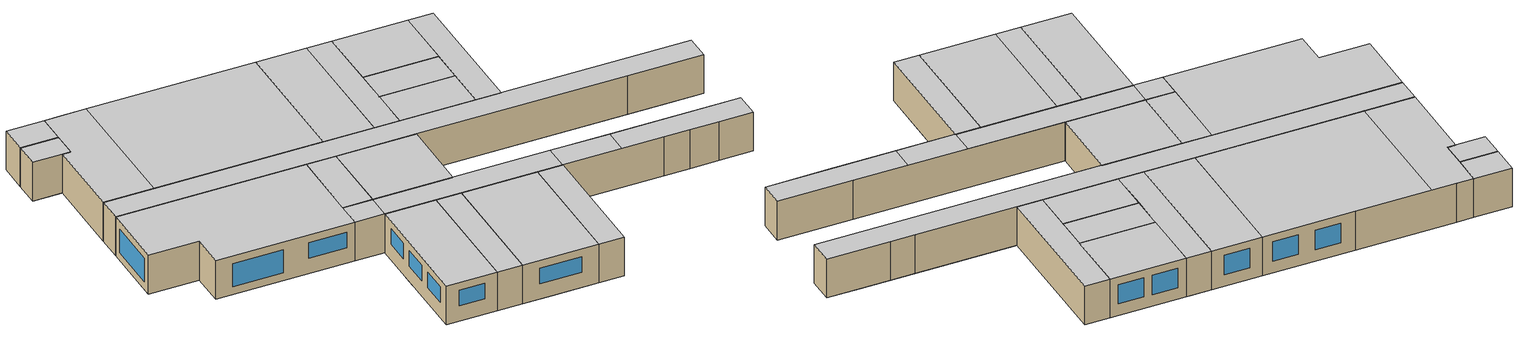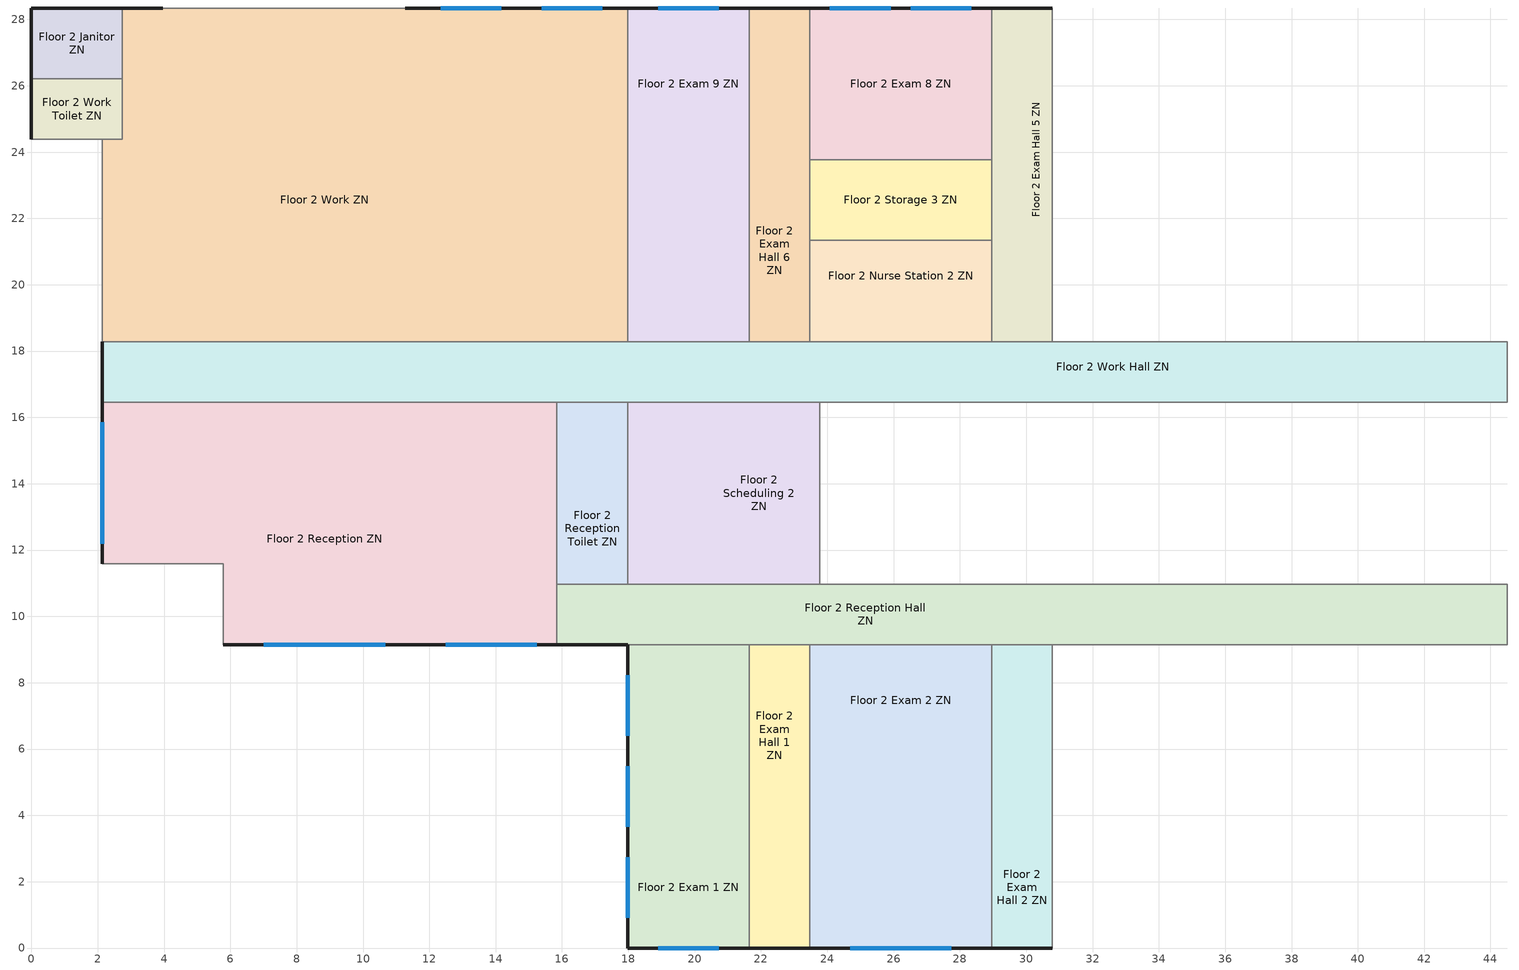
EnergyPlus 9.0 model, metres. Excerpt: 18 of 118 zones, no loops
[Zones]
Floor 2 Exam 1 ZN
 floor to Floor 1 Pre-Op Toilet ZN (Typical Interior Floor): 20.73,5.49 20.73,3.66 17.98,3.66 17.98,5.49 z3.05
 floor to Floor 1 Step Down ZN (Typical Interior Floor): 21.64,3.66 21.64,0 17.98,0 17.98,3.66 z3.05
 floor to Floor 1 Vestibule ZN (Typical Interior Floor): 20.73,7.92 20.73,5.49 17.98,5.49 17.98,7.92 z3.05
 floor to Floor 1 Pre-Op Hall ZN (Typical Interior Floor): 21.64,9.14 21.64,3.66 20.73,3.66 20.73,9.14 z3.05
 floor to Floor 1 Pre-Op Room 1 ZN (Typical Interior Floor): 20.73,9.14 20.73,7.92 17.98,7.92 17.98,9.14 z3.05
 wall outside (Typical Insulated Steel Framed Exterior Wall R-8.06): 17.98,9.14 17.98,0 21.64,0 z3.05:6.1
 wall to Floor 2 Reception Hall ZN (Typical Interior Wall): 21.64,9.14 17.98,9.14 z3.05:6.1
 wall to Floor 2 Exam Hall 1 ZN (Typical Interior Wall): 21.64,0 21.64,9.14 z3.05:6.1
 window (U 0.72 SHGC 0.25 Sgl Ref-B-M Tint 6mm): 17.98,2.74 17.98,0.91 / 17.98,8.23 17.98,6.4 / 17.98,5.49 17.98,3.66 / 18.9,0 20.73,0 z4.27:5.49
 ceiling to Floor 3 Undeveloped 1 ZN (Typical Interior Ceiling): 21.64,0 21.64,9.14 17.98,9.14 17.98,0 z6.1
Floor 2 Exam 2 ZN
 floor to Floor 1 Recovery Room ZN (Typical Interior Floor): 28.96,3.66 28.96,0 25.6,0 25.6,3.66 z3.05
 floor to Floor 1 Nurse Station ZN (Typical Interior Floor): 28.96,8.84 28.96,6.1 23.47,6.1 23.47,8.84 z3.05
 floor to Floor 1 Step Down ZN (Typical Interior Floor): 25.6,3.66 25.6,0 23.47,0 23.47,3.66 z3.05
 floor to Floor 1 Nurse Hall ZN (Typical Interior Floor): 28.96,6.1 28.96,3.66 23.47,3.66 23.47,6.1 z3.05
 floor to Floor 1 Nourishment ZN (Typical Interior Floor): 28.96,9.14 28.96,8.84 27.13,8.84 27.13,9.14 z3.05
 floor to Floor 1 Pre-Op Room 2 ZN (Typical Interior Floor): 27.13,9.14 27.13,8.84 23.47,8.84 23.47,9.14 z3.05
 wall outside (Typical Insulated Steel Framed Exterior Wall R-8.06): 23.47,0 28.96,0 z3.05:6.1
 wall to Floor 2 Exam Hall 2 ZN (Typical Interior Wall): 28.96,0 28.96,9.14 z3.05:6.1
 wall to Floor 2 Exam Hall 1 ZN (Typical Interior Wall): 23.47,9.14 23.47,0 z3.05:6.1
 wall to Floor 2 Reception Hall ZN (Typical Interior Wall): 28.96,9.14 23.47,9.14 z3.05:6.1
 window (U 0.72 SHGC 0.25 Sgl Ref-B-M Tint 6mm): 24.69,0 27.74,0 z4.27:5.49
 ceiling to Floor 3 Undeveloped 1 ZN (Typical Interior Ceiling): 28.96,0 28.96,9.14 23.47,9.14 23.47,0 z6.1
Floor 2 Exam 8 ZN
 floor to Floor 1 Locker Room ZN (Typical Interior Floor): 28.96,28.35 28.96,23.77 23.47,23.77 23.47,28.35 z3.05
 wall outside (Typical Insulated Steel Framed Exterior Wall R-8.06): 28.96,28.35 23.47,28.35 z3.05:6.1
 wall to Floor 2 Exam Hall 6 ZN (Typical Interior Wall): 23.47,28.35 23.47,23.77 z3.05:6.1
 wall to Floor 2 Storage 3 ZN (Typical Interior Wall): 23.47,23.77 28.96,23.77 z3.05:6.1
 wall to Floor 2 Exam Hall 5 ZN (Typical Interior Wall): 28.96,23.77 28.96,28.35 z3.05:6.1
 window (U 0.72 SHGC 0.25 Sgl Ref-B-M Tint 6mm): 25.91,28.35 24.08,28.35 / 28.35,28.35 26.52,28.35 z3.96:5.49
 ceiling to Floor 3 Office ZN (Typical Interior Ceiling): 28.96,23.77 28.96,28.35 23.47,28.35 23.47,23.77 z6.1
Floor 2 Exam 9 ZN
 floor to Floor 1 Procedure Room ZN (Typical Interior Floor): 21.64,28.35 21.64,23.77 17.98,23.77 17.98,28.35 z3.05
 floor to Floor 1 Office ZN (Typical Interior Floor): 20.73,23.77 20.73,18.29 17.98,18.29 17.98,23.77 z3.05
 floor to Floor 1 Pre-Op Hall ZN (Typical Interior Floor): 21.64,23.77 21.64,18.29 20.73,18.29 20.73,23.77 z3.05
 wall outside (Typical Insulated Steel Framed Exterior Wall R-8.06): 21.64,28.35 17.98,28.35 z3.05:6.1
 wall to Floor 2 Work ZN (Typical Interior Wall): 17.98,28.35 17.98,18.29 z3.05:6.1
 wall to Floor 2 Exam Hall 6 ZN (Typical Interior Wall): 21.64,18.29 21.64,28.35 z3.05:6.1
 wall to Floor 2 Work Hall ZN (Typical Interior Wall): 17.98,18.29 21.64,18.29 z3.05:6.1
 window (U 0.72 SHGC 0.25 Sgl Ref-B-M Tint 6mm): 20.73,28.35 18.9,28.35 z3.96:5.49
 ceiling to Floor 3 Office ZN (Typical Interior Ceiling): 21.64,18.29 21.64,28.35 17.98,28.35 17.98,18.29 z6.1
Floor 2 Exam Hall 1 ZN
 floor to Floor 1 Step Down ZN (Typical Interior Floor): 23.47,3.66 23.47,0 21.64,0 21.64,3.66 z3.05
 floor to Floor 1 Nurse Station ZN (Typical Interior Floor): 23.47,8.84 23.47,6.1 23.16,6.1 23.16,8.84 z3.05
 floor to Floor 1 Nurse Hall ZN (Typical Interior Floor): 23.47,6.1 23.47,3.66 23.16,3.66 23.16,6.1 z3.05
 floor to Floor 1 Pre-Op Room 2 ZN (Typical Interior Floor): 23.47,9.14 23.47,8.84 23.16,8.84 23.16,9.14 z3.05
 floor to Floor 1 Pre-Op Hall ZN (Typical Interior Floor): 23.16,9.14 23.16,3.66 21.64,3.66 21.64,9.14 z3.05
 wall outside (Typical Insulated Steel Framed Exterior Wall R-8.06): 21.64,0 23.47,0 z3.05:6.1
 wall to Floor 2 Reception Hall ZN (Typical Interior Wall): 23.47,9.14 21.64,9.14 z3.05:6.1
 ceiling to Floor 3 Undeveloped 1 ZN (Typical Interior Ceiling): 23.47,0 23.47,9.14 21.64,9.14 21.64,0 z6.1
Floor 2 Exam Hall 2 ZN
 floor to Floor 1 Nurse Hall ZN (Typical Interior Floor): 30.78,6.1 30.78,3.66 28.96,3.66 28.96,6.1 z3.05
 floor to Floor 1 Recovery Room ZN (Typical Interior Floor): 30.78,3.66 30.78,0 28.96,0 28.96,3.66 z3.05
 floor to Floor 1 Clean ZN (Typical Interior Floor): 30.78,9.14 30.78,8.84 29.26,8.84 29.26,9.14 z3.05
 floor to Floor 1 Nourishment ZN (Typical Interior Floor): 29.26,9.14 29.26,8.84 28.96,8.84 28.96,9.14 z3.05
 floor to Floor 1 Nurse Station ZN (Typical Interior Floor): 30.78,8.84 30.78,6.1 28.96,6.1 28.96,8.84 z3.05
 wall outside (Typical Insulated Steel Framed Exterior Wall R-8.06): 28.96,0 30.78,0 z3.05:6.1
 wall to Floor 2 Exam 3 ZN (Typical Interior Wall): 30.78,0 30.78,9.14 z3.05:6.1
 wall to Floor 2 Reception Hall ZN (Typical Interior Wall): 30.78,9.14 28.96,9.14 z3.05:6.1
 ceiling to Floor 3 Undeveloped 1 ZN (Typical Interior Ceiling): 30.78,0 30.78,9.14 28.96,9.14 28.96,0 z6.1
Floor 2 Exam Hall 5 ZN
 floor to Floor 1 Lounge ZN (Typical Interior Floor): 30.78,28.35 30.78,19.2 29.87,19.2 29.87,28.35 z3.05
 floor to Floor 1 Locker Room ZN (Typical Interior Floor): 29.87,28.35 29.87,19.2 28.96,19.2 28.96,28.35 z3.05
 floor to Floor 1 Locker Room Hall ZN (Typical Interior Floor): 30.78,19.2 30.78,18.29 28.96,18.29 28.96,19.2 z3.05
 wall outside (Typical Insulated Steel Framed Exterior Wall R-8.06): 30.78,28.35 28.96,28.35 z3.05:6.1
 wall to Floor 2 Exam 7 ZN (Typical Interior Wall): 30.78,18.29 30.78,28.35 z3.05:6.1
 wall to Floor 2 Work Hall ZN (Typical Interior Wall): 28.96,18.29 30.78,18.29 z3.05:6.1
 wall to Floor 2 Nurse Station 2 ZN (Typical Interior Wall): 28.96,21.34 28.96,18.29 z3.05:6.1
 wall to Floor 2 Storage 3 ZN (Typical Interior Wall): 28.96,23.77 28.96,21.34 z3.05:6.1
 ceiling to Floor 3 Office ZN (Typical Interior Ceiling): 30.78,18.29 30.78,28.35 28.96,28.35 28.96,18.29 z6.1
Floor 2 Exam Hall 6 ZN
 floor to Floor 1 Locker Room Hall ZN (Typical Interior Floor): 23.47,19.2 23.47,18.29 23.16,18.29 23.16,19.2 z3.05
 floor to Floor 1 Pre-Op Hall ZN (Typical Interior Floor): 23.16,23.77 23.16,18.29 21.64,18.29 21.64,23.77 z3.05
 floor to Floor 1 Procedure Room ZN (Typical Interior Floor): 23.16,28.35 23.16,23.77 21.64,23.77 21.64,28.35 z3.05
 floor to Floor 1 Locker Room ZN (Typical Interior Floor): 23.47,28.35 23.47,19.2 23.16,19.2 23.16,28.35 z3.05
 wall outside (Typical Insulated Steel Framed Exterior Wall R-8.06): 23.47,28.35 21.64,28.35 z3.05:6.1
 wall to Floor 2 Work Hall ZN (Typical Interior Wall): 21.64,18.29 23.47,18.29 z3.05:6.1
 wall to Floor 2 Nurse Station 2 ZN (Typical Interior Wall): 23.47,18.29 23.47,21.34 z3.05:6.1
 wall to Floor 2 Storage 3 ZN (Typical Interior Wall): 23.47,21.34 23.47,23.77 z3.05:6.1
 ceiling to Floor 3 Office ZN (Typical Interior Ceiling): 23.47,18.29 23.47,28.35 21.64,28.35 21.64,18.29 z6.1
Floor 2 Janitor ZN
 floor to Floor 1 Elevator Pump Room ZN (Typical Interior Floor): 2.74,28.35 2.74,26.21 0,26.21 0,28.35 z3.05
 wall outside (Typical Insulated Steel Framed Exterior Wall R-8.06): 2.74,28.35 0,28.35 0,26.21 z3.05:6.1
 wall to Floor 2 Work ZN (Typical Interior Wall): 2.74,26.21 2.74,28.35 z3.05:6.1
 wall to Floor 2 Work Toilet ZN (Typical Interior Wall): 0,26.21 2.74,26.21 z3.05:6.1
 ceiling to Floor 3 Janitor ZN (Typical Interior Ceiling): 2.74,26.21 2.74,28.35 0,28.35 0,26.21 z6.1
Floor 2 Nurse Station 2 ZN
 floor to Floor 1 Locker Room ZN (Typical Interior Floor): 28.96,21.34 28.96,19.2 23.47,19.2 23.47,21.34 z3.05
 floor to Floor 1 Locker Room Hall ZN (Typical Interior Floor): 28.96,19.2 28.96,18.29 23.47,18.29 23.47,19.2 z3.05
 wall to Floor 2 Storage 3 ZN (Typical Interior Wall): 28.96,21.34 23.47,21.34 z3.05:6.1
 wall to Floor 2 Work Hall ZN (Typical Interior Wall): 23.47,18.29 28.96,18.29 z3.05:6.1
 ceiling to Floor 3 Office ZN (Typical Interior Ceiling): 28.96,18.29 28.96,21.34 23.47,21.34 23.47,18.29 z6.1
Floor 2 Reception Hall ZN
 floor to Floor 1 Sterile Hall ZN (Typical Interior Floor): 44.5,10.97 44.5,9.14 42.06,9.14 42.06,10.97 z3.05
 floor to Floor 1 Pre-Op Room 1 ZN (Typical Interior Floor): 20.73,10.97 20.73,9.14 17.98,9.14 17.98,10.97 z3.05
 floor to Floor 1 Clean ZN (Typical Interior Floor): 32,10.97 32,9.14 29.26,9.14 29.26,10.97 z3.05
 floor to Floor 1 Pre-Op Hall ZN (Typical Interior Floor): 23.16,10.97 23.16,9.14 20.73,9.14 20.73,10.97 z3.05
 floor to Floor 1 Dictation ZN (Typical Interior Floor): 34.75,10.97 34.75,9.14 32,9.14 32,10.97 z3.05
 floor to Floor 1 Soil ZN (Typical Interior Floor): 37.49,10.97 37.49,9.14 34.75,9.14 34.75,10.97 z3.05
 floor to Floor 1 Nourishment ZN (Typical Interior Floor): 29.26,10.97 29.26,9.14 27.13,9.14 27.13,10.97 z3.05
 floor to Floor 1 Clean Work ZN (Typical Interior Floor): 42.06,10.97 42.06,9.75 37.49,9.75 37.49,10.97 z3.05
 floor to Floor 1 Scheduling ZN (Typical Interior Floor): 17.98,10.97 17.98,9.14 15.85,9.14 15.85,10.97 z3.05
 floor to Floor 1 Soil Work ZN (Typical Interior Floor): 42.06,9.75 42.06,9.14 37.49,9.14 37.49,9.75 z3.05
 floor to Floor 1 Pre-Op Room 2 ZN (Typical Interior Floor): 27.13,10.97 27.13,9.14 23.16,9.14 23.16,10.97 z3.05
 wall outside (Typical Insulated Steel Framed Exterior Wall R-8.06): 15.85,9.14 17.98,9.14 z3.05:6.1
 wall to Floor 2 Scheduling 2 ZN (Typical Interior Wall): 23.77,10.97 17.98,10.97 z3.05:6.1
 wall to Floor 2 Exam Hall 3 ZN (Typical Interior Wall): 38.1,9.14 39.93,9.14 z3.05:6.1
 wall to Floor 2 Office Hall ZN (Typical Interior Wall): 44.5,9.14 44.5,10.97 z3.05:6.1
 wall to Floor 2 Reception Toilet ZN (Typical Interior Wall): 17.98,10.97 15.85,10.97 z3.05:6.1
 wall to Floor 2 X-Ray ZN (Typical Interior Wall): 39.01,10.97 23.77,10.97 z3.05:6.1
 wall to Floor 2 Lounge ZN (Typical Interior Wall): 42.06,9.14 44.5,9.14 z3.05:6.1
 wall to Floor 2 Reception ZN (Typical Interior Wall): 15.85,10.97 15.85,9.14 z3.05:6.1
 wall to Floor 2 Exam 3 ZN (Typical Interior Wall): 30.78,9.14 38.1,9.14 z3.05:6.1
 wall to Floor 2 Dictation ZN (Typical Interior Wall): 39.93,9.14 42.06,9.14 z3.05:6.1
 wall to Floor 2 Scheduling 1 ZN (Typical Interior Wall): 44.5,10.97 39.01,10.97 z3.05:6.1
 ceiling to Floor 3 Treatment ZN (Typical Interior Ceiling): 35.05,9.14 35.05,10.97 30.78,10.97 30.78,9.14 z6.1
 ceiling to Floor 3 Undeveloped 1 ZN (Typical Interior Ceiling): 30.78,9.14 30.78,10.97 17.98,10.97 17.98,9.14 z6.1
 ceiling to Floor 3 Undeveloped 2 ZN (Typical Interior Ceiling): 17.98,9.14 17.98,10.97 15.85,10.97 15.85,9.14 z6.1
 ceiling to Floor 3 Physical Therapy 2 ZN (Typical Interior Ceiling): 44.5,9.14 44.5,10.97 35.05,10.97 35.05,9.14 z6.1
Floor 2 Reception Toilet ZN
 floor to Floor 1 Reception Hall ZN (Typical Interior Floor): 17.98,16.46 17.98,14.33 15.85,14.33 15.85,16.46 z3.05
 floor to Floor 1 Scheduling ZN (Typical Interior Floor): 17.98,14.33 17.98,10.97 15.85,10.97 15.85,14.33 z3.05
 wall to Floor 2 Scheduling 2 ZN (Typical Interior Wall): 17.98,10.97 17.98,16.46 z3.05:6.1
 wall to Floor 2 Work Hall ZN (Typical Interior Wall): 17.98,16.46 15.85,16.46 z3.05:6.1
 wall to Floor 2 Reception ZN (Typical Interior Wall): 15.85,16.46 15.85,10.97 z3.05:6.1
 ceiling to Floor 3 Undeveloped 2 ZN (Typical Interior Ceiling): 17.98,10.97 17.98,16.46 15.85,16.46 15.85,10.97 z6.1
Floor 2 Reception ZN
 floor to Floor 1 Reception ZN (Typical Interior Floor): 15.85,16.46 15.85,9.14 11.89,9.14 11.89,16.46 z3.05
 floor to Floor 1 Lobby ZN (Typical Interior Floor): 5.79,16.46 5.79,11.58 2.13,11.58 2.13,16.46 z3.05
 floor to Floor 1 Cafe ZN (Typical Interior Floor): 11.89,15.54 11.89,9.14 5.79,9.14 5.79,15.54 z3.05
 floor to Floor 1 Lobby Hall ZN (Typical Interior Floor): 11.89,16.46 11.89,15.54 5.79,15.54 5.79,16.46 z3.05
 wall outside (Typical Insulated Steel Framed Exterior Wall R-8.06): 5.79,9.14 15.85,9.14 / 2.13,16.46 2.13,11.58 z3.05:6.1
 wall to Floor 2 Work Hall ZN (Typical Interior Wall): 15.85,16.46 2.13,16.46 z3.05:6.1
 wall to SW Stair ZN (Typical Interior Wall): 2.13,11.58 5.79,11.58 5.79,9.14 z3.05:6.1
 window (U 0.72 SHGC 0.25 Sgl Ref-B-M Tint 6mm): 12.5,9.14 15.24,9.14 z4.27:5.49; 7.01,9.14 10.67,9.14 / 2.13,15.85 2.13,12.19 z3.66:5.49
 ceiling to Floor 3 Undeveloped 2 ZN (Typical Interior Ceiling): 15.85,9.14 15.85,16.46 2.13,16.46 2.13,11.58 5.79,11.58 5.79,9.14 z6.1
Floor 2 Scheduling 2 ZN
 floor to Floor 1 Pre-Op Hall ZN (Typical Interior Floor): 23.16,16.46 23.16,10.97 20.73,10.97 20.73,16.46 z3.05
 floor to Floor 1 Pre-Op Room 1 ZN (Typical Interior Floor): 20.73,14.33 20.73,10.97 17.98,10.97 17.98,14.33 z3.05
 floor to Floor 1 Pre-Op Room 2 ZN (Typical Interior Floor): 23.77,16.46 23.77,10.97 23.16,10.97 23.16,16.46 z3.05
 floor to Floor 1 Reception Hall ZN (Typical Interior Floor): 20.73,16.46 20.73,14.33 17.98,14.33 17.98,16.46 z3.05
 wall to Floor 2 Work Hall ZN (Typical Interior Wall): 23.77,16.46 17.98,16.46 z3.05:6.1
 wall to Floor 2 X-Ray ZN (Typical Interior Wall): 23.77,10.97 23.77,16.46 z3.05:6.1
 ceiling to Floor 3 Undeveloped 1 ZN (Typical Interior Ceiling): 23.77,10.97 23.77,16.46 17.98,16.46 17.98,10.97 z6.1
Floor 2 Storage 3 ZN
 floor to Floor 1 Locker Room ZN (Typical Interior Floor): 28.96,23.77 28.96,21.34 23.47,21.34 23.47,23.77 z3.05
 ceiling to Floor 3 Office ZN (Typical Interior Ceiling): 28.96,21.34 28.96,23.77 23.47,23.77 23.47,21.34 z6.1
Floor 2 Work Hall ZN
 floor to Floor 1 Nourishment ZN (Typical Interior Floor): 29.26,16.76 29.26,16.46 27.13,16.46 27.13,16.76 z3.05
 floor to Floor 1 Sterile Hall ZN (Typical Interior Floor): 44.5,18.29 44.5,16.46 42.06,16.46 42.06,18.29 z3.05
 floor to Floor 1 Pre-Op Hall ZN (Typical Interior Floor): 23.16,18.29 23.16,16.46 20.73,16.46 20.73,18.29 z3.05
 floor to Floor 1 Reception Hall ZN (Typical Interior Floor): 20.73,16.76 20.73,16.46 15.85,16.46 15.85,16.76 z3.05
 floor to Floor 1 Reception ZN (Typical Interior Floor): 14.33,18.29 14.33,16.76 15.85,16.76 15.85,16.46 11.89,16.46 11.89,18.29 z3.05
 floor to Floor 1 Nurse Janitor ZN (Typical Interior Floor): 32,16.76 32,16.46 29.26,16.46 29.26,16.76 z3.05
 floor to Floor 1 Lobby ZN (Typical Interior Floor): 5.79,18.29 5.79,16.46 2.13,16.46 2.13,18.29 z3.05
 floor to Floor 1 Sterile Storage ZN (Typical Interior Floor): 42.06,16.76 42.06,16.46 32,16.46 32,16.76 z3.05
 floor to Floor 1 Lobby Hall ZN (Typical Interior Floor): 11.89,18.29 11.89,16.46 5.79,16.46 5.79,18.29 z3.05
 floor to Floor 1 Office ZN (Typical Interior Floor): 20.73,18.29 20.73,16.76 14.33,16.76 14.33,18.29 z3.05
 floor to Floor 1 Pre-Op Room 2 ZN (Typical Interior Floor): 27.13,16.76 27.13,16.46 23.16,16.46 23.16,16.76 z3.05
 floor to Floor 1 Locker Room Hall ZN (Typical Interior Floor): 42.06,18.29 42.06,16.76 23.16,16.76 23.16,18.29 z3.05
 wall outside (Typical Insulated Steel Framed Exterior Wall R-8.06): 2.13,18.29 2.13,16.46 z3.05:6.1
 wall to Floor 2 Exam 7 ZN (Typical Interior Wall): 38.1,18.29 30.78,18.29 z3.05:6.1
 wall to Floor 2 Nurse Station 1 ZN (Typical Interior Wall): 44.5,18.29 39.93,18.29 z3.05:6.1
 wall to Floor 2 Work ZN (Typical Interior Wall): 17.98,18.29 2.13,18.29 z3.05:6.1
 wall to Floor 2 Office Hall ZN (Typical Interior Wall): 44.5,16.46 44.5,18.29 z3.05:6.1
 wall to Floor 2 Scheduling 1 ZN (Typical Interior Wall): 39.01,16.46 44.5,16.46 z3.05:6.1
 wall to Floor 2 X-Ray ZN (Typical Interior Wall): 23.77,16.46 39.01,16.46 z3.05:6.1
 wall to Floor 2 Exam Hall 4 ZN (Typical Interior Wall): 39.93,18.29 38.1,18.29 z3.05:6.1
 ceiling to Floor 3 Office Hall ZN (Typical Interior Ceiling): 44.5,16.46 44.5,18.29 2.13,18.29 2.13,16.46 z6.1
Floor 2 Work Toilet ZN
 floor to Floor 1 Lobby Toilet ZN (Typical Interior Floor): 2.74,26.21 2.74,24.38 0,24.38 0,26.21 z3.05
 wall outside (Typical Insulated Steel Framed Exterior Wall R-8.06): 0,26.21 0,24.38 z3.05:6.1
 wall to NW Elevator ZN (Typical Interior Wall): 0,24.38 2.13,24.38 z3.05:6.1
 wall to Floor 2 Work ZN (Typical Interior Wall): 2.13,24.38 2.74,24.38 2.74,26.21 z3.05:6.1
 ceiling to Floor 3 Office Toilet ZN (Typical Interior Ceiling): 2.74,24.38 2.74,26.21 0,26.21 0,24.38 z6.1
Floor 2 Work ZN
 floor to Floor 1 Elevator Pump Room ZN (Typical Interior Floor): 3.96,28.35 3.96,26.21 2.74,26.21 2.74,28.35 z3.05
 floor to Floor 1 MRI Hall ZN (Typical Interior Floor): 15.54,26.82 15.54,25.6 17.37,25.6 17.37,23.77 11.89,23.77 11.89,25.91 12.8,25.91 12.8,26.82 z3.05
 floor to Floor 1 Lobby ZN (Typical Interior Floor): 6.4,28.35 6.4,25.91 5.79,25.91 5.79,18.29 2.13,18.29 2.13,24.38 2.74,24.38 2.74,26.21 3.96,26.21 3.96,28.35 z3.05
 floor to Floor 1 Dressing Room ZN (Typical Interior Floor): 15.54,28.35 15.54,26.82 12.8,26.82 12.8,28.35 z3.05
 floor to Floor 1 Lobby Hall ZN (Typical Interior Floor): 11.89,19.2 11.89,18.29 5.79,18.29 5.79,19.2 z3.05
 floor to Floor 1 Reception ZN (Typical Interior Floor): 14.33,23.77 14.33,18.29 11.89,18.29 11.89,23.77 z3.05
 floor to Floor 1 Office ZN (Typical Interior Floor): 17.98,23.77 17.98,18.29 14.33,18.29 14.33,23.77 z3.05
 floor to Floor 1 MRI Control Room ZN (Typical Interior Floor): 12.8,28.35 12.8,25.91 6.4,25.91 6.4,28.35 z3.05
 floor to Floor 1 MRI Toilet ZN (Typical Interior Floor): 17.37,28.35 17.37,25.6 15.54,25.6 15.54,28.35 z3.05
 floor to Floor 1 MRI Room ZN (Typical Interior Floor): 11.89,25.91 11.89,19.2 5.79,19.2 5.79,25.91 z3.05
 floor to Floor 1 Procedure Room ZN (Typical Interior Floor): 17.98,28.35 17.98,23.77 17.37,23.77 17.37,28.35 z3.05
 wall outside (Typical Insulated Steel Framed Exterior Wall R-8.06): 17.98,28.35 11.28,28.35 / 3.96,28.35 2.74,28.35 z3.05:6.1
 wall to NW Elevator ZN (Typical Interior Wall): 2.13,24.38 2.13,18.29 z3.05:6.1
 wall to NW Stair ZN (Typical Interior Wall): 11.28,28.35 3.96,28.35 z3.05:6.1
 window (U 0.72 SHGC 0.25 Sgl Ref-B-M Tint 6mm): 17.22,28.35 15.39,28.35 / 14.17,28.35 12.34,28.35 z3.96:5.49
 ceiling to Floor 3 Office ZN (Typical Interior Ceiling): 17.98,18.29 17.98,28.35 5.79,28.35 5.79,18.29 z6.1
 ceiling to Floor 3 Elevator Hall ZN (Typical Interior Ceiling): 5.79,18.29 5.79,28.35 2.74,28.35 2.74,24.38 2.13,24.38 2.13,18.29 z6.1
[Building]
-Outpatient-ASHRAE 169-2013-2A created: 2020-01-29 10:56:15 -0500: North Axis {deg}=0; Terrain=City; Loads Convergence Tolerance Value=0.04; Temperature Convergence Tolerance Value {deltaC}=0.2; Solar Distribution=FullInteriorAndExterior; Maximum Number of Warmup Days=25; Minimum Number of Warmup Days=6
[Site:Location]
Tampa-MacDill AFB_FL_USA: Latitude {deg}=27.85; Longitude {deg}=-82.52; Time Zone {hr}=-5; Elevation {m}=8
[Site:GroundTemperature:FCfactorMethod]
January Ground Temperature {C}=24.2; February Ground Temperature {C}=18.9; March Ground Temperature {C}=15.7; April Ground Temperature {C}=13.6; May Ground Temperature {C}=15.5; June Ground Temperature {C}=17.1; July Ground Temperature {C}=21.2; August Ground Temperature {C}=26.9; September Ground Temperature {C}=27.6; October Ground Temperature {C}=27.9; November Ground Temperature {C}=27.4; December Ground Temperature {C}=26.2
[Site:WaterMainsTemperature]
Calculation Method=Correlation; Annual Average Outdoor Air Temperature {C}=21.85; Maximum Difference In Monthly Average Outdoor Air Temperatures {deltaC}=14.3
[SizingPeriod:DesignDay] Day of Month=21; Dry-Bulb Temperature Range Modifier Type=DefaultMultipliers; Humidity Condition Type=Wetbulb; Barometric Pressure {Pa}=101229; Rain Indicator=No; Snow Indicator=No; Daylight Saving Time Indicator=No
Name | Month | Day Type | Maximum Dry-Bulb Temperature {C} | Daily Dry-Bulb Temperature Range {deltaC} | Wetbulb or DewPoint at Maximum Dry-Bulb {C} | Wind Speed {m/s} | Wind Direction {deg} | Solar Model Indicator | ASHRAE Clear Sky Optical Depth for Beam Irradiance (taub) | ASHRAE Clear Sky Optical Depth for Diffuse Irradiance (taud) | Sky Clearness
Tampa-MacDill.AFB_FL_USA Ann Clg .4% Condns DB=>MWB | 8 | SummerDesignDay | 33.9 | 7.9 | 25.1 | 3.1 | 270 | ASHRAETau | 0.491 | 2.016
Tampa-MacDill.AFB_FL_USA Ann Htg 99.6% Condns DB | 1 | WinterDesignDay | 4.6 | 0 | 4.6 | 2.5 | 10 | ASHRAEClearSky |  |  | 0
[Material] Thermal Absorptance=0.9; Solar Absorptance=0.7
Name | Roughness | Thickness {m} | Conductivity {W/m-K} | Density {kg/m3} | Specific Heat {J/kg-K} | Visible Absorptance
100mm Normalweight concrete floor | MediumSmooth | 0.1016 | 2.31 | 2322 | 832 | 0.7
25mm Stucco | Smooth | 0.0254 | 0.72 | 1856 | 840 | 0.7
5/8 in. Gypsum Board | MediumSmooth | 0.0159 | 0.16 | 800 | 1090 | 0.7
G01 13mm gypsum board | Smooth | 0.0127 | 0.16 | 800 | 1090 | 0.5
Std Wood 6inch | MediumSmooth | 0.15 | 0.12 | 540 | 1210 | 0.7
[Material:NoMass] Thermal Absorptance=0.9; Solar Absorptance=0.7
Name | Roughness | Thermal Resistance {m2-K/W} | Visible Absorptance
CP02 CARPET PAD | VeryRough | 0.21648 | 0.8
Typical Insulation R-5.89 | Smooth | 1.03652 | 0.7
[WindowMaterial:Glazing]
REF B TINT MID 6MM: Optical Data Type=SpectralAverage; Thickness {m}=0.006; Solar Transmittance at Normal Incidence=0.1; Front Side Solar Reflectance at Normal Incidence=0.11; Back Side Solar Reflectance at Normal Incidence=0.41; Visible Transmittance at Normal Incidence=0.13; Front Side Visible Reflectance at Normal Incidence=0.1; Back Side Visible Reflectance at Normal Incidence=0.32; Infrared Transmittance at Normal Incidence=0; Front Side Infrared Hemispherical Emissivity=0.84; Back Side Infrared Hemispherical Emissivity=0.45; Conductivity {W/m-K}=0.9; Dirt Correction Factor for Solar and Visible Transmittance=1; Solar Diffusing=No
[Construction]
InteriorFurnishings: Std Wood 6inch
Typical Insulated Steel Framed Exterior Wall R-8.06: 25mm Stucco, 5/8 in. Gypsum Board, Typical Insulation R-5.89, 5/8 in. Gypsum Board
Typical Interior Ceiling: CP02 CARPET PAD, 100mm Normalweight concrete floor
Typical Interior Floor: 100mm Normalweight concrete floor, CP02 CARPET PAD
Typical Interior Wall: G01 13mm gypsum board, G01 13mm gypsum board
U 0.72 SHGC 0.25 Sgl Ref-B-M Tint 6mm: REF B TINT MID 6MM
[Zone] Part of Total Floor Area=Yes
Floor 2 Exam 1 ZN; Floor 2 Exam 2 ZN; Floor 2 Exam 8 ZN; Floor 2 Exam 9 ZN; Floor 2 Exam Hall 1 ZN; Floor 2 Exam Hall 2 ZN; Floor 2 Exam Hall 5 ZN; Floor 2 Exam Hall 6 ZN; Floor 2 Janitor ZN; Floor 2 Nurse Station 2 ZN; Floor 2 Reception Hall ZN; Floor 2 Reception Toilet ZN; Floor 2 Reception ZN; Floor 2 Scheduling 2 ZN; Floor 2 Storage 3 ZN; Floor 2 Work Hall ZN; Floor 2 Work Toilet ZN; Floor 2 Work ZN
[InternalMass] Construction=InteriorFurnishings
Name | Zone | Surface Area {m2}
Floor 2 Exam 1 Mass | Floor 2 Exam 1 ZN | 66.8902
Floor 2 Exam 2 Mass | Floor 2 Exam 2 ZN | 100.335
Floor 2 Exam 8 Mass | Floor 2 Exam 8 ZN | 50.1676
Floor 2 Exam 9 Mass | Floor 2 Exam 9 ZN | 73.5792
Floor 2 Exam Hall 1 Mass | Floor 2 Exam Hall 1 ZN | 33.4451
Floor 2 Exam Hall 2 Mass | Floor 2 Exam Hall 2 ZN | 33.4451
Floor 2 Exam Hall 5 Mass | Floor 2 Exam Hall 5 ZN | 36.7896
Floor 2 Exam Hall 6 Mass | Floor 2 Exam Hall 6 ZN | 36.7896
Floor 2 Janitor Mass | Floor 2 Janitor ZN | 11.7058
Floor 2 Nurse Station 2 Mass | Floor 2 Nurse Station 2 ZN | 33.4451
Floor 2 Reception Hall Mass | Floor 2 Reception Hall ZN | 104.795
Floor 2 Reception Toilet Mass | Floor 2 Reception Toilet ZN | 23.4116
Floor 2 Reception Mass | Floor 2 Reception ZN | 182.833
Floor 2 Scheduling 2 Mass | Floor 2 Scheduling 2 ZN | 63.5457
Floor 2 Storage 3 Mass | Floor 2 Storage 3 ZN | 26.7561
Floor 2 Work Hall Mass | Floor 2 Work Hall ZN | 154.962
Floor 2 Work Toilet Mass | Floor 2 Work Toilet ZN | 10.0335
Floor 2 Work Mass | Floor 2 Work ZN | 314.012
[ZoneInfiltration:DesignFlowRate] Schedule=OutPatientHealthCare INFIL_SCH; Design Flow Rate Calculation Method=Flow/ExteriorArea; Flow per Exterior Surface Area {m3/s-m2}=0.00102523; Constant Term Coefficient=0; Temperature Term Coefficient=0; Velocity Term Coefficient=0.224; Velocity Squared Term Coefficient=0
Name | Zone or ZoneList
Floor 2 Exam 1 Infiltration | Floor 2 Exam 1 ZN
Floor 2 Exam 2 Infiltration | Floor 2 Exam 2 ZN
Floor 2 Exam 8 Infiltration | Floor 2 Exam 8 ZN
Floor 2 Exam 9 Infiltration | Floor 2 Exam 9 ZN
Floor 2 Exam Hall 1 Infiltration | Floor 2 Exam Hall 1 ZN
Floor 2 Exam Hall 2 Infiltration | Floor 2 Exam Hall 2 ZN
Floor 2 Exam Hall 5 Infiltration | Floor 2 Exam Hall 5 ZN
Floor 2 Exam Hall 6 Infiltration | Floor 2 Exam Hall 6 ZN
Floor 2 Janitor Infiltration | Floor 2 Janitor ZN
Floor 2 Reception Hall Infiltration | Floor 2 Reception Hall ZN
Floor 2 Reception Infiltration | Floor 2 Reception ZN
Floor 2 Work Hall Infiltration | Floor 2 Work Hall ZN
Floor 2 Work Toilet Infiltration | Floor 2 Work Toilet ZN
Floor 2 Work Infiltration | Floor 2 Work ZN
[Exterior:Lights]
NonDimming Exterior Lights Def: Schedule=OutPatientHealthCare Exterior_Lgt_ALWAYS_ON; Design Level {W}=14442; Control Option=AstronomicalClock
[Schedule:Day:Interval]
OutPatientHealthCare Exterior_Lgt_ALWAYS_ON Default; OutPatientHealthCare Exterior_Lgt_ALWAYS_ON Summer Design Day; OutPatientHealthCare Exterior_Lgt_ALWAYS_ON Winter Design Day; OutPatientHealthCare INFIL_SCH Summer Design Day; OutPatientHealthCare INFIL_SCH Winter Design Day: No, 24:00, 1
OutPatientHealthCare INFIL_SCH Default; OutPatientHealthCare INFIL_SCH Default|Sat|Wkdy Day: No, 24:00, 0.25
[Schedule:Week:Daily]
OutPatientHealthCare Exterior_Lgt_ALWAYS_ON Week Rule - Jan1-Dec31: OutPatientHealthCare Exterior_Lgt_ALWAYS_ON Default, OutPatientHealthCare Exterior_Lgt_ALWAYS_ON Default, OutPatientHealthCare Exterior_Lgt_ALWAYS_ON Default, OutPatientHealthCare Exterior_Lgt_ALWAYS_ON Default, OutPatientHealthCare Exterior_Lgt_ALWAYS_ON Default, OutPatientHealthCare Exterior_Lgt_ALWAYS_ON Default, OutPatientHealthCare Exterior_Lgt_ALWAYS_ON Default, OutPatientHealthCare Exterior_Lgt_ALWAYS_ON Default, OutPatientHealthCare Exterior_Lgt_ALWAYS_ON Summer Design Day, OutPatientHealthCare Exterior_Lgt_ALWAYS_ON Winter Design Day, OutPatientHealthCare Exterior_Lgt_ALWAYS_ON Default, OutPatientHealthCare Exterior_Lgt_ALWAYS_ON Default
OutPatientHealthCare INFIL_SCH Week Rule - Jan1-Dec31: OutPatientHealthCare INFIL_SCH Default, OutPatientHealthCare INFIL_SCH Default|Sat|Wkdy Day, OutPatientHealthCare INFIL_SCH Default|Sat|Wkdy Day, OutPatientHealthCare INFIL_SCH Default|Sat|Wkdy Day, OutPatientHealthCare INFIL_SCH Default|Sat|Wkdy Day, OutPatientHealthCare INFIL_SCH Default|Sat|Wkdy Day, OutPatientHealthCare INFIL_SCH Default|Sat|Wkdy Day, OutPatientHealthCare INFIL_SCH Default, OutPatientHealthCare INFIL_SCH Summer Design Day, OutPatientHealthCare INFIL_SCH Winter Design Day, OutPatientHealthCare INFIL_SCH Default, OutPatientHealthCare INFIL_SCH Default
[Schedule:Year]
OutPatientHealthCare Exterior_Lgt_ALWAYS_ON: OutPatientHealthCare Exterior_Lgt_ALWAYS_ON Week Rule - Jan1-Dec31, 1, 1, 12, 31
OutPatientHealthCare INFIL_SCH: OutPatientHealthCare INFIL_SCH Week Rule - Jan1-Dec31, 1, 1, 12, 31
